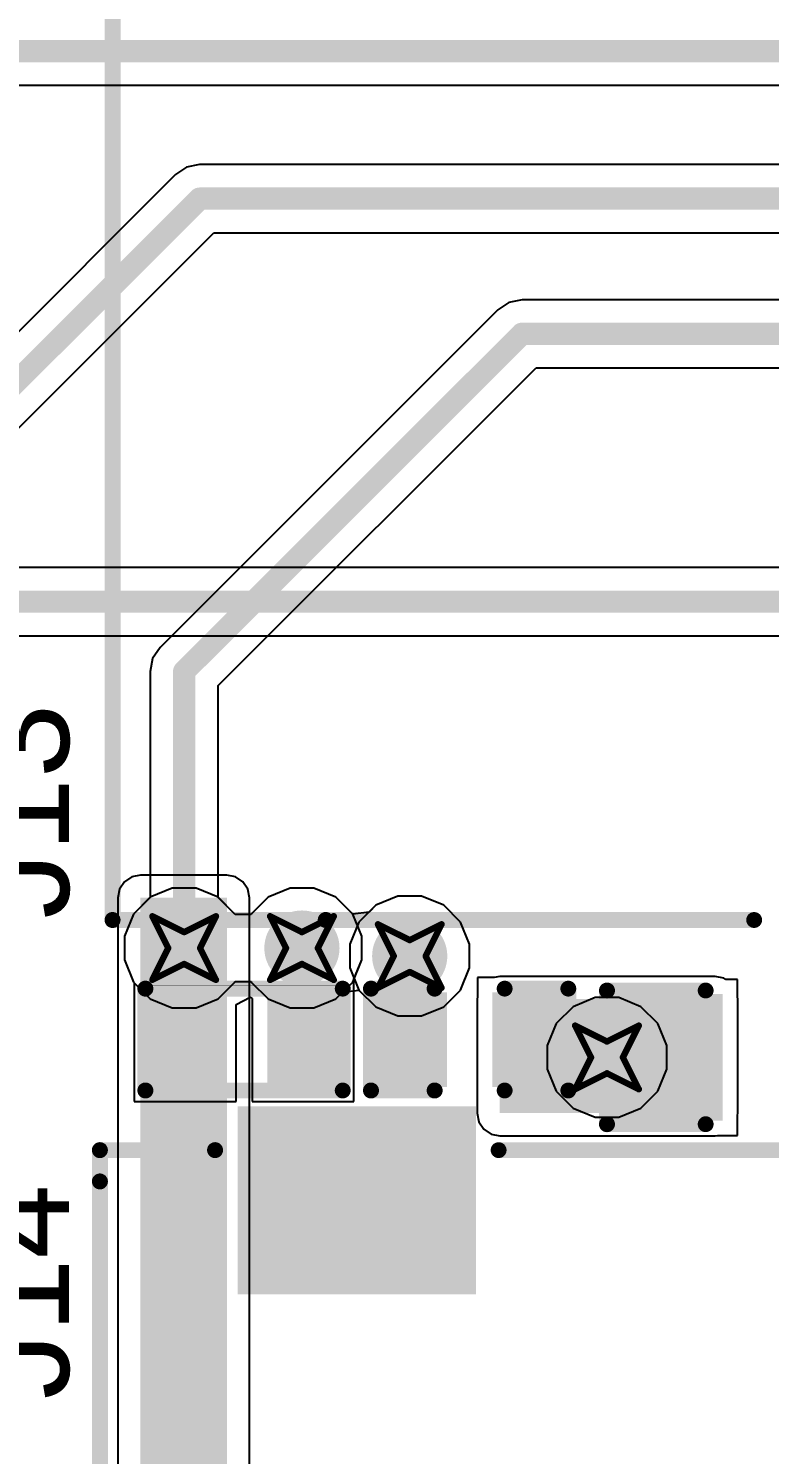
# Model space of a CAD drawing. Header units: inches. Extents: x -3 to 488, y -11 to 93.
# Drawn here: x 15.09 to 21, y 13.21 to 24.59 of the extents above; entities that cross this region are included whole.
import ezdxf

# ---------------------------------------------------------------- set-up
doc = ezdxf.new("R2010")
doc.units = ezdxf.units.IN
for name, color, linetype in [('Bottom Layer', 5, 'Continuous'), ('Drill Drawing', 1, 'Continuous'), ('Layer 1', 16, 'Continuous'), ('Layer 2', 76, 'Continuous'), ('Top Layer', 1, 'Continuous'), ('Top Overlay', 2, 'Continuous'), ('Top Paste', 8, 'Continuous'), ('Top Solder', 216, 'Continuous'), ('Via Holes', 16, 'Continuous')]:
    doc.layers.add(name, color=color, linetype=linetype)
doc.styles.add('Arial', font='', dxfattribs={"height": 0.2})
doc.styles.get('Arial').set_extended_font_data('Arial')

msp = doc.modelspace()

# ---------------------------------------------------------------- hatches: boundary and pattern name
at = {"layer": 'Bottom Layer'}
h = msp.add_hatch(color=5, dxfattribs=at)
edge = h.paths.add_edge_path()
edge.add_arc((16.333, 17.25), 0.3, 0, 360)
h = msp.add_hatch(color=5, dxfattribs=at)
edge = h.paths.add_edge_path()
edge.add_arc((17.273, 17.25), 0.3, 0, 360)
h = msp.add_hatch(color=5, dxfattribs=at)
edge = h.paths.add_edge_path()
edge.add_arc((18.133, 17.186), 0.3, 0, 360)
h = msp.add_hatch(color=5, dxfattribs=at)
edge = h.paths.add_edge_path()
edge.add_arc((19.707, 16.377), 0.3, 0, 360)
at = {"layer": 'Layer 1'}
h = msp.add_hatch(color=16, dxfattribs=at)
edge = h.paths.add_edge_path()
edge.add_arc((16.333, 17.25), 0.3, 0, 360)
h = msp.add_hatch(color=16, dxfattribs=at)
edge = h.paths.add_edge_path()
edge.add_arc((17.273, 17.25), 0.3, 0, 360)
h = msp.add_hatch(color=16, dxfattribs=at)
edge = h.paths.add_edge_path()
edge.add_arc((18.133, 17.186), 0.3, 0, 360)
h = msp.add_hatch(color=16, dxfattribs=at)
edge = h.paths.add_edge_path()
edge.add_arc((19.707, 16.377), 0.3, 0, 360)
at = {"layer": 'Layer 2'}
msp.add_hatch(color=76, dxfattribs=at).paths.add_polyline_path([(15.984, 2.034), (16.674, 2.034), (16.674, 17.651), (15.984, 17.651)])
h = msp.add_hatch(color=76, dxfattribs=at)
edge = h.paths.add_edge_path()
edge.add_arc((16.333, 17.25), 0.3, 0, 360)
h = msp.add_hatch(color=76, dxfattribs=at)
edge = h.paths.add_edge_path()
edge.add_arc((17.273, 17.25), 0.3, 0, 360)
h = msp.add_hatch(color=76, dxfattribs=at)
edge = h.paths.add_edge_path()
edge.add_arc((18.133, 17.186), 0.3, 0, 360)
h = msp.add_hatch(color=76, dxfattribs=at)
edge = h.paths.add_edge_path()
edge.add_arc((19.707, 16.377), 0.3, 0, 360)
at = {"layer": 'Top Layer'}
h = msp.add_hatch(color=1, dxfattribs=at)
edge = h.paths.add_edge_path()
edge.add_arc((16.333, 17.25), 0.3, 0, 360)
h = msp.add_hatch(color=1, dxfattribs=at)
edge = h.paths.add_edge_path()
edge.add_arc((17.273, 17.25), 0.3, 0, 360)
h = msp.add_hatch(color=1, dxfattribs=at)
edge = h.paths.add_edge_path()
edge.add_arc((18.133, 17.186), 0.3, 0, 360)
for points in [[(16.57, 16.837), (16.57, 16.202), (16.113, 16.202), (16.113, 16.837)], [(17.51, 16.837), (17.51, 16.202), (17.052, 16.202), (17.052, 16.837)], [(17.913, 16.202), (17.913, 16.837), (18.37, 16.837), (18.37, 16.202)], [(20.571, 16.843), (18.852, 16.843), (18.852, 15.933), (20.571, 15.933)], [(18.852, 16.202), (18.852, 16.837), (19.31, 16.837), (19.31, 16.202)], [(19.809, 15.933), (19.809, 16.822), (20.571, 16.822), (20.571, 15.933)], [(16.811, 15.937), (18.611, 15.937), (18.611, 14.537), (16.811, 14.537)]]:
    msp.add_hatch(color=1, dxfattribs=at).paths.add_polyline_path(points)
h = msp.add_hatch(color=1, dxfattribs=at)
edge = h.paths.add_edge_path()
edge.add_arc((19.707, 16.377), 0.3, 0, 360)
at = {"layer": 'Top Paste'}
for points in [[(16.57, 16.837), (16.57, 16.202), (16.113, 16.202), (16.113, 16.837)], [(17.51, 16.837), (17.51, 16.202), (17.052, 16.202), (17.052, 16.837)], [(17.913, 16.202), (17.913, 16.837), (18.37, 16.837), (18.37, 16.202)], [(18.852, 16.202), (18.852, 16.837), (19.31, 16.837), (19.31, 16.202)], [(19.809, 15.933), (19.809, 16.822), (20.571, 16.822), (20.571, 15.933)], [(16.811, 15.937), (18.611, 15.937), (18.611, 14.537), (16.811, 14.537)]]:
    msp.add_hatch(color=8, dxfattribs=at).paths.add_polyline_path(points)
at = {"layer": 'Top Solder'}
for points in [[(16.625, 16.892), (16.625, 16.147), (16.058, 16.147), (16.058, 16.892)], [(17.565, 16.892), (17.565, 16.147), (16.997, 16.147), (16.997, 16.892)], [(17.853, 16.142), (17.853, 16.897), (18.43, 16.897), (18.43, 16.142)], [(18.792, 16.142), (18.792, 16.897), (19.37, 16.897), (19.37, 16.142)], [(19.749, 15.873), (19.749, 16.882), (20.631, 16.882), (20.631, 15.873)], [(16.761, 15.987), (18.661, 15.987), (18.661, 14.487), (16.761, 14.487)]]:
    msp.add_hatch(color=216, dxfattribs=at).paths.add_polyline_path(points)
at = {"layer": 'Via Holes'}
h = msp.add_hatch(color=7, dxfattribs=at)
edge = h.paths.add_edge_path()
edge.add_arc((16.333, 17.25), 0.15, 0, 360)
h = msp.add_hatch(color=7, dxfattribs=at)
edge = h.paths.add_edge_path()
edge.add_arc((17.273, 17.25), 0.15, 0, 360)
h = msp.add_hatch(color=7, dxfattribs=at)
edge = h.paths.add_edge_path()
edge.add_arc((18.133, 17.186), 0.15, 0, 360)
h = msp.add_hatch(color=7, dxfattribs=at)
edge = h.paths.add_edge_path()
edge.add_arc((19.707, 16.377), 0.15, 0, 360)

# ---------------------------------------------------------------- linework, layer by layer
at = {"layer": 'Bottom Layer'}
for p, q in [((8.665, 24.137), (56.929, 24.137)), ((16.353, 23.483), (16.264, 23.424)), ((16.457, 23.504), (16.353, 23.483)), ((55.331, 23.504), (16.457, 23.504)), ((16.264, 23.424), (13.386, 20.545)), ((16.264, 23.424), (16.264, 23.424)), ((13.85, 20.24), (16.569, 22.96)), ((16.569, 22.96), (55.331, 22.96)), ((19.029, 22.425), (18.925, 22.404)), ((52.334, 22.425), (19.029, 22.425)), ((18.836, 22.345), (16.141, 19.65)), ((18.925, 22.404), (18.836, 22.345)), ((18.836, 22.345), (18.836, 22.345)), ((16.605, 19.345), (19.141, 21.881)), ((19.141, 21.881), (38.285, 21.881)), ((16.141, 19.65), (16.082, 19.562)), ((16.082, 19.562), (16.061, 19.458)), ((16.061, 19.458), (16.061, 17.653)), ((16.605, 17.653), (16.605, 19.345)), ((16.061, 17.653), (15.928, 17.52)), ((16.738, 17.52), (16.605, 17.653)), ((17.003, 17.655), (16.868, 17.52)), ((17.178, 17.727), (17.003, 17.655)), ((17.368, 17.727), (17.178, 17.727)), ((17.544, 17.655), (17.368, 17.727)), ((17.678, 17.52), (17.544, 17.655)), ((18.038, 17.664), (17.863, 17.591)), ((18.228, 17.664), (18.038, 17.664)), ((18.404, 17.591), (18.228, 17.664)), ((17.809, 17.537), (17.678, 17.52)), ((17.863, 17.591), (17.809, 17.537)), ((18.538, 17.457), (18.404, 17.591)), ((15.928, 17.52), (15.856, 17.345)), ((16.74, 17.517), (16.738, 17.52)), ((16.867, 17.517), (16.74, 17.517)), ((16.868, 17.52), (16.867, 17.517)), ((18.611, 17.281), (18.538, 17.457)), ((15.856, 17.345), (15.856, 17.155)), ((18.611, 17.091), (18.611, 17.281)), ((15.856, 17.155), (15.928, 16.979)), ((18.538, 16.915), (18.611, 17.091)), ((15.928, 16.979), (16.063, 16.844)), ((16.604, 16.844), (16.738, 16.979)), ((16.738, 16.979), (16.74, 16.982)), ((16.74, 16.982), (16.867, 16.982)), ((16.867, 16.982), (16.868, 16.979)), ((16.868, 16.979), (17.003, 16.844)), ((17.544, 16.844), (17.598, 16.899)), ((17.598, 16.899), (17.728, 16.915)), ((17.728, 16.915), (17.863, 16.781)), ((18.404, 16.781), (18.538, 16.915)), ((16.063, 16.844), (16.238, 16.772)), ((16.238, 16.772), (16.428, 16.772)), ((16.428, 16.772), (16.604, 16.844)), ((17.003, 16.844), (17.178, 16.772)), ((17.178, 16.772), (17.368, 16.772)), ((17.368, 16.772), (17.544, 16.844)), ((17.863, 16.781), (18.038, 16.708)), ((18.228, 16.708), (18.404, 16.781)), ((18.038, 16.708), (18.228, 16.708))]:
    msp.add_line(p, q, dxfattribs=at)
for points in [[(8.261, 24.409, 0.178, 0.178, 0), (58.647, 24.409, 0.178, 0.178, 0)], [(13.578, 20.353, 0.178, 0.178, 0), (16.457, 23.232, 0.178, 0.178, 0)], [(16.457, 23.232, 0.178, 0.178, 0), (55.735, 23.232, 0.178, 0.178, 0)], [(16.333, 19.458, 0.178, 0.178, 0), (19.029, 22.153, 0.178, 0.178, 0)], [(19.029, 22.153, 0.178, 0.178, 0), (52.738, 22.153, 0.178, 0.178, 0)], [(16.333, 17.25, 0.178, 0.178, 0), (16.333, 19.458, 0.178, 0.178, 0)]]:
    msp.add_lwpolyline(points, format="xyseb", dxfattribs=at)
for points in [[(16.412, 23.232, 0.0889, 0.0889, 1), (16.501, 23.232, 0.0889, 0.0889, 1)], [(16.412, 23.232, 0.0889, 0.0889, 1), (16.501, 23.232, 0.0889, 0.0889, 1)], [(18.984, 22.153, 0.0889, 0.0889, 1), (19.073, 22.153, 0.0889, 0.0889, 1)], [(18.984, 22.153, 0.0889, 0.0889, 1), (19.073, 22.153, 0.0889, 0.0889, 1)], [(16.289, 19.458, 0.0889, 0.0889, 1), (16.378, 19.458, 0.0889, 0.0889, 1)], [(16.289, 19.458, 0.0889, 0.0889, 1), (16.378, 19.458, 0.0889, 0.0889, 1)], [(16.289, 17.25, 0.0889, 0.0889, 1), (16.378, 17.25, 0.0889, 0.0889, 1)]]:
    msp.add_lwpolyline(points, format="xyseb", close=True, dxfattribs=at)
at = {"layer": 'Drill Drawing'}
for points in [[(16.079, 17.504, 0.0508, 0.0508, 0), (16.333, 17.377, 0.0508, 0.0508, 0)], [(16.079, 17.504, 0.0508, 0.0508, 0), (16.206, 17.25, 0.0508, 0.0508, 0)], [(16.333, 17.377, 0.0508, 0.0508, 0), (16.587, 17.504, 0.0508, 0.0508, 0)], [(16.46, 17.25, 0.0508, 0.0508, 0), (16.587, 17.504, 0.0508, 0.0508, 0)], [(17.019, 17.504, 0.0508, 0.0508, 0), (17.273, 17.377, 0.0508, 0.0508, 0)], [(17.019, 17.504, 0.0508, 0.0508, 0), (17.146, 17.25, 0.0508, 0.0508, 0)], [(17.273, 17.377, 0.0508, 0.0508, 0), (17.527, 17.504, 0.0508, 0.0508, 0)], [(17.4, 17.25, 0.0508, 0.0508, 0), (17.527, 17.504, 0.0508, 0.0508, 0)], [(17.879, 17.44, 0.0508, 0.0508, 0), (18.133, 17.313, 0.0508, 0.0508, 0)], [(17.879, 17.44, 0.0508, 0.0508, 0), (18.006, 17.186, 0.0508, 0.0508, 0)], [(18.133, 17.313, 0.0508, 0.0508, 0), (18.387, 17.44, 0.0508, 0.0508, 0)], [(18.26, 17.186, 0.0508, 0.0508, 0), (18.387, 17.44, 0.0508, 0.0508, 0)], [(16.079, 16.996, 0.0508, 0.0508, 0), (16.206, 17.25, 0.0508, 0.0508, 0)], [(16.46, 17.25, 0.0508, 0.0508, 0), (16.587, 16.996, 0.0508, 0.0508, 0)], [(17.019, 16.996, 0.0508, 0.0508, 0), (17.146, 17.25, 0.0508, 0.0508, 0)], [(17.4, 17.25, 0.0508, 0.0508, 0), (17.527, 16.996, 0.0508, 0.0508, 0)], [(17.879, 16.932, 0.0508, 0.0508, 0), (18.006, 17.186, 0.0508, 0.0508, 0)], [(18.26, 17.186, 0.0508, 0.0508, 0), (18.387, 16.932, 0.0508, 0.0508, 0)], [(16.079, 16.996, 0.0508, 0.0508, 0), (16.333, 17.123, 0.0508, 0.0508, 0)], [(16.333, 17.123, 0.0508, 0.0508, 0), (16.587, 16.996, 0.0508, 0.0508, 0)], [(17.019, 16.996, 0.0508, 0.0508, 0), (17.273, 17.123, 0.0508, 0.0508, 0)], [(17.273, 17.123, 0.0508, 0.0508, 0), (17.527, 16.996, 0.0508, 0.0508, 0)], [(17.879, 16.932, 0.0508, 0.0508, 0), (18.133, 17.059, 0.0508, 0.0508, 0)], [(18.133, 17.059, 0.0508, 0.0508, 0), (18.387, 16.932, 0.0508, 0.0508, 0)], [(19.453, 16.631, 0.0508, 0.0508, 0), (19.707, 16.504, 0.0508, 0.0508, 0)], [(19.453, 16.631, 0.0508, 0.0508, 0), (19.58, 16.377, 0.0508, 0.0508, 0)], [(19.707, 16.504, 0.0508, 0.0508, 0), (19.961, 16.631, 0.0508, 0.0508, 0)], [(19.834, 16.377, 0.0508, 0.0508, 0), (19.961, 16.631, 0.0508, 0.0508, 0)], [(19.453, 16.123, 0.0508, 0.0508, 0), (19.58, 16.377, 0.0508, 0.0508, 0)], [(19.834, 16.377, 0.0508, 0.0508, 0), (19.961, 16.123, 0.0508, 0.0508, 0)], [(19.453, 16.123, 0.0508, 0.0508, 0), (19.707, 16.25, 0.0508, 0.0508, 0)], [(19.707, 16.25, 0.0508, 0.0508, 0), (19.961, 16.123, 0.0508, 0.0508, 0)]]:
    msp.add_lwpolyline(points, format="xyseb", dxfattribs=at)
for points in [[(16.067, 17.504, 0.0254, 0.0254, 1), (16.092, 17.504, 0.0254, 0.0254, 1)], [(16.067, 17.504, 0.0254, 0.0254, 1), (16.092, 17.504, 0.0254, 0.0254, 1)], [(16.575, 17.504, 0.0254, 0.0254, 1), (16.6, 17.504, 0.0254, 0.0254, 1)], [(16.575, 17.504, 0.0254, 0.0254, 1), (16.6, 17.504, 0.0254, 0.0254, 1)], [(17.006, 17.504, 0.0254, 0.0254, 1), (17.032, 17.504, 0.0254, 0.0254, 1)], [(17.006, 17.504, 0.0254, 0.0254, 1), (17.032, 17.504, 0.0254, 0.0254, 1)], [(17.514, 17.504, 0.0254, 0.0254, 1), (17.54, 17.504, 0.0254, 0.0254, 1)], [(17.514, 17.504, 0.0254, 0.0254, 1), (17.54, 17.504, 0.0254, 0.0254, 1)], [(17.867, 17.44, 0.0254, 0.0254, 1), (17.892, 17.44, 0.0254, 0.0254, 1)], [(17.867, 17.44, 0.0254, 0.0254, 1), (17.892, 17.44, 0.0254, 0.0254, 1)], [(18.375, 17.44, 0.0254, 0.0254, 1), (18.4, 17.44, 0.0254, 0.0254, 1)], [(18.375, 17.44, 0.0254, 0.0254, 1), (18.4, 17.44, 0.0254, 0.0254, 1)], [(16.321, 17.377, 0.0254, 0.0254, 1), (16.346, 17.377, 0.0254, 0.0254, 1)], [(16.321, 17.377, 0.0254, 0.0254, 1), (16.346, 17.377, 0.0254, 0.0254, 1)], [(17.26, 17.377, 0.0254, 0.0254, 1), (17.286, 17.377, 0.0254, 0.0254, 1)], [(17.26, 17.377, 0.0254, 0.0254, 1), (17.286, 17.377, 0.0254, 0.0254, 1)], [(18.121, 17.313, 0.0254, 0.0254, 1), (18.146, 17.313, 0.0254, 0.0254, 1)], [(18.121, 17.313, 0.0254, 0.0254, 1), (18.146, 17.313, 0.0254, 0.0254, 1)], [(16.194, 17.25, 0.0254, 0.0254, 1), (16.219, 17.25, 0.0254, 0.0254, 1)], [(16.194, 17.25, 0.0254, 0.0254, 1), (16.219, 17.25, 0.0254, 0.0254, 1)], [(16.448, 17.25, 0.0254, 0.0254, 1), (16.473, 17.25, 0.0254, 0.0254, 1)], [(16.448, 17.25, 0.0254, 0.0254, 1), (16.473, 17.25, 0.0254, 0.0254, 1)], [(17.133, 17.25, 0.0254, 0.0254, 1), (17.159, 17.25, 0.0254, 0.0254, 1)], [(17.133, 17.25, 0.0254, 0.0254, 1), (17.159, 17.25, 0.0254, 0.0254, 1)], [(17.387, 17.25, 0.0254, 0.0254, 1), (17.413, 17.25, 0.0254, 0.0254, 1)], [(17.387, 17.25, 0.0254, 0.0254, 1), (17.413, 17.25, 0.0254, 0.0254, 1)], [(17.994, 17.186, 0.0254, 0.0254, 1), (18.019, 17.186, 0.0254, 0.0254, 1)], [(17.994, 17.186, 0.0254, 0.0254, 1), (18.019, 17.186, 0.0254, 0.0254, 1)], [(18.248, 17.186, 0.0254, 0.0254, 1), (18.273, 17.186, 0.0254, 0.0254, 1)], [(18.248, 17.186, 0.0254, 0.0254, 1), (18.273, 17.186, 0.0254, 0.0254, 1)], [(16.321, 17.123, 0.0254, 0.0254, 1), (16.346, 17.123, 0.0254, 0.0254, 1)], [(16.321, 17.123, 0.0254, 0.0254, 1), (16.346, 17.123, 0.0254, 0.0254, 1)], [(17.26, 17.123, 0.0254, 0.0254, 1), (17.286, 17.123, 0.0254, 0.0254, 1)], [(17.26, 17.123, 0.0254, 0.0254, 1), (17.286, 17.123, 0.0254, 0.0254, 1)], [(18.121, 17.059, 0.0254, 0.0254, 1), (18.146, 17.059, 0.0254, 0.0254, 1)], [(18.121, 17.059, 0.0254, 0.0254, 1), (18.146, 17.059, 0.0254, 0.0254, 1)], [(16.067, 16.996, 0.0254, 0.0254, 1), (16.092, 16.996, 0.0254, 0.0254, 1)], [(16.067, 16.996, 0.0254, 0.0254, 1), (16.092, 16.996, 0.0254, 0.0254, 1)], [(16.575, 16.996, 0.0254, 0.0254, 1), (16.6, 16.996, 0.0254, 0.0254, 1)], [(16.575, 16.996, 0.0254, 0.0254, 1), (16.6, 16.996, 0.0254, 0.0254, 1)], [(17.006, 16.996, 0.0254, 0.0254, 1), (17.032, 16.996, 0.0254, 0.0254, 1)], [(17.006, 16.996, 0.0254, 0.0254, 1), (17.032, 16.996, 0.0254, 0.0254, 1)], [(17.514, 16.996, 0.0254, 0.0254, 1), (17.54, 16.996, 0.0254, 0.0254, 1)], [(17.514, 16.996, 0.0254, 0.0254, 1), (17.54, 16.996, 0.0254, 0.0254, 1)], [(17.867, 16.932, 0.0254, 0.0254, 1), (17.892, 16.932, 0.0254, 0.0254, 1)], [(17.867, 16.932, 0.0254, 0.0254, 1), (17.892, 16.932, 0.0254, 0.0254, 1)], [(18.375, 16.932, 0.0254, 0.0254, 1), (18.4, 16.932, 0.0254, 0.0254, 1)], [(18.375, 16.932, 0.0254, 0.0254, 1), (18.4, 16.932, 0.0254, 0.0254, 1)], [(19.44, 16.631, 0.0254, 0.0254, 1), (19.466, 16.631, 0.0254, 0.0254, 1)], [(19.44, 16.631, 0.0254, 0.0254, 1), (19.466, 16.631, 0.0254, 0.0254, 1)], [(19.948, 16.631, 0.0254, 0.0254, 1), (19.974, 16.631, 0.0254, 0.0254, 1)], [(19.948, 16.631, 0.0254, 0.0254, 1), (19.974, 16.631, 0.0254, 0.0254, 1)], [(19.694, 16.504, 0.0254, 0.0254, 1), (19.72, 16.504, 0.0254, 0.0254, 1)], [(19.694, 16.504, 0.0254, 0.0254, 1), (19.72, 16.504, 0.0254, 0.0254, 1)], [(19.567, 16.377, 0.0254, 0.0254, 1), (19.593, 16.377, 0.0254, 0.0254, 1)], [(19.567, 16.377, 0.0254, 0.0254, 1), (19.593, 16.377, 0.0254, 0.0254, 1)], [(19.821, 16.377, 0.0254, 0.0254, 1), (19.847, 16.377, 0.0254, 0.0254, 1)], [(19.821, 16.377, 0.0254, 0.0254, 1), (19.847, 16.377, 0.0254, 0.0254, 1)], [(19.694, 16.25, 0.0254, 0.0254, 1), (19.72, 16.25, 0.0254, 0.0254, 1)], [(19.694, 16.25, 0.0254, 0.0254, 1), (19.72, 16.25, 0.0254, 0.0254, 1)], [(19.44, 16.123, 0.0254, 0.0254, 1), (19.466, 16.123, 0.0254, 0.0254, 1)], [(19.44, 16.123, 0.0254, 0.0254, 1), (19.466, 16.123, 0.0254, 0.0254, 1)], [(19.948, 16.123, 0.0254, 0.0254, 1), (19.974, 16.123, 0.0254, 0.0254, 1)], [(19.948, 16.123, 0.0254, 0.0254, 1), (19.974, 16.123, 0.0254, 0.0254, 1)]]:
    msp.add_lwpolyline(points, format="xyseb", close=True, dxfattribs=at)
at = {"layer": 'Layer 1'}
for p, q in [((16.063, 17.655), (15.928, 17.52)), ((16.238, 17.727), (16.063, 17.655)), ((16.428, 17.727), (16.238, 17.727)), ((16.604, 17.655), (16.428, 17.727)), ((16.738, 17.52), (16.604, 17.655)), ((17.003, 17.655), (16.868, 17.52)), ((17.178, 17.727), (17.003, 17.655)), ((17.368, 17.727), (17.178, 17.727)), ((17.544, 17.655), (17.368, 17.727)), ((17.678, 17.52), (17.544, 17.655)), ((15.928, 17.52), (15.856, 17.345)), ((16.74, 17.517), (16.738, 17.52)), ((16.867, 17.517), (16.74, 17.517)), ((16.868, 17.52), (16.867, 17.517)), ((17.751, 17.345), (17.678, 17.52)), ((15.856, 17.345), (15.856, 17.155)), ((17.751, 17.155), (17.751, 17.345)), ((15.856, 17.155), (15.928, 16.979)), ((17.678, 16.979), (17.751, 17.155)), ((15.928, 16.979), (16.063, 16.844)), ((16.604, 16.844), (16.738, 16.979)), ((16.738, 16.979), (16.74, 16.982)), ((16.74, 16.982), (16.867, 16.982)), ((16.867, 16.982), (16.868, 16.979)), ((16.868, 16.979), (17.003, 16.844)), ((17.544, 16.844), (17.678, 16.979)), ((19.612, 16.855), (19.436, 16.782)), ((19.802, 16.855), (19.612, 16.855)), ((19.978, 16.782), (19.802, 16.855)), ((16.063, 16.844), (16.238, 16.772)), ((16.238, 16.772), (16.428, 16.772)), ((16.428, 16.772), (16.604, 16.844)), ((17.003, 16.844), (17.178, 16.772)), ((17.178, 16.772), (17.368, 16.772)), ((17.368, 16.772), (17.544, 16.844)), ((19.436, 16.782), (19.302, 16.648)), ((20.112, 16.648), (19.978, 16.782)), ((19.302, 16.648), (19.229, 16.472)), ((20.185, 16.472), (20.112, 16.648)), ((19.229, 16.472), (19.229, 16.282)), ((20.185, 16.282), (20.185, 16.472)), ((19.229, 16.282), (19.302, 16.107)), ((20.112, 16.107), (20.185, 16.282)), ((19.302, 16.107), (19.436, 15.972)), ((19.978, 15.972), (20.112, 16.107)), ((19.436, 15.972), (19.612, 15.9)), ((19.802, 15.9), (19.978, 15.972)), ((19.612, 15.9), (19.802, 15.9))]:
    msp.add_line(p, q, dxfattribs=at)
at = {"layer": 'Layer 2'}
for p, q in [((15.856, 17.779), (15.817, 17.72)), ((15.915, 17.818), (15.856, 17.779)), ((15.984, 17.832), (15.915, 17.818)), ((16.674, 17.832), (15.984, 17.832)), ((16.743, 17.818), (16.674, 17.832)), ((16.802, 17.779), (16.743, 17.818)), ((16.841, 17.72), (16.802, 17.779)), ((15.817, 17.72), (15.803, 17.651)), ((15.803, 17.651), (15.803, 2.034)), ((16.855, 17.651), (16.841, 17.72)), ((16.855, 2.034), (16.855, 17.651)), ((18.038, 17.664), (17.863, 17.591)), ((18.228, 17.664), (18.038, 17.664)), ((18.404, 17.591), (18.228, 17.664)), ((17.863, 17.591), (17.728, 17.457)), ((18.538, 17.457), (18.404, 17.591)), ((17.728, 17.457), (17.656, 17.281)), ((18.611, 17.281), (18.538, 17.457)), ((17.656, 17.281), (17.656, 17.091)), ((18.611, 17.091), (18.611, 17.281)), ((17.656, 17.091), (17.728, 16.915)), ((18.538, 16.915), (18.611, 17.091)), ((17.728, 16.915), (17.863, 16.781)), ((18.404, 16.781), (18.538, 16.915)), ((19.612, 16.855), (19.436, 16.782)), ((19.802, 16.855), (19.612, 16.855)), ((19.978, 16.782), (19.802, 16.855)), ((17.863, 16.781), (18.038, 16.708)), ((18.228, 16.708), (18.404, 16.781)), ((19.436, 16.782), (19.302, 16.648)), ((20.112, 16.648), (19.978, 16.782)), ((18.038, 16.708), (18.228, 16.708)), ((19.302, 16.648), (19.229, 16.472)), ((20.185, 16.472), (20.112, 16.648)), ((19.229, 16.472), (19.229, 16.282)), ((20.185, 16.282), (20.185, 16.472)), ((19.229, 16.282), (19.302, 16.107)), ((20.112, 16.107), (20.185, 16.282)), ((19.302, 16.107), (19.436, 15.972)), ((19.978, 15.972), (20.112, 16.107)), ((19.436, 15.972), (19.612, 15.9)), ((19.802, 15.9), (19.978, 15.972)), ((19.612, 15.9), (19.802, 15.9))]:
    msp.add_line(p, q, dxfattribs=at)
at = {"layer": 'Top Layer'}
for p, q in [((44.281, 20.287), (1.485, 20.287)), ((1.485, 19.743), (23.144, 19.743)), ((16.063, 17.655), (15.928, 17.52)), ((16.238, 17.727), (16.063, 17.655)), ((16.428, 17.727), (16.238, 17.727)), ((16.604, 17.655), (16.428, 17.727)), ((16.738, 17.52), (16.604, 17.655)), ((17.003, 17.655), (16.868, 17.52)), ((17.178, 17.727), (17.003, 17.655)), ((17.368, 17.727), (17.178, 17.727)), ((17.544, 17.655), (17.368, 17.727)), ((17.678, 17.52), (17.544, 17.655)), ((15.928, 17.52), (15.856, 17.345)), ((16.74, 17.517), (16.738, 17.52)), ((16.867, 17.517), (16.74, 17.517)), ((16.868, 17.52), (16.867, 17.517)), ((17.751, 17.345), (17.678, 17.52)), ((15.856, 17.345), (15.856, 17.155)), ((17.751, 17.155), (17.751, 17.345)), ((15.856, 17.155), (15.928, 16.979)), ((17.687, 17.001), (17.751, 17.155)), ((15.928, 16.979), (15.935, 16.972)), ((15.935, 16.972), (15.935, 16.024)), ((17.687, 16.024), (17.687, 17.001)), ((18.808, 17.015), (18.675, 17.015)), ((18.675, 17.015), (18.675, 16.86)), ((18.852, 17.024), (18.808, 17.015)), ((20.571, 17.024), (18.852, 17.024)), ((20.64, 17.01), (20.571, 17.024)), ((20.656, 17), (20.64, 17.01)), ((20.748, 17), (20.656, 17)), ((20.748, 16.86), (20.748, 17)), ((16.748, 16.799), (16.861, 16.857)), ((16.861, 16.857), (16.875, 16.847)), ((16.875, 16.847), (16.875, 16.024)), ((18.675, 16.86), (18.671, 16.843)), ((20.752, 16.843), (20.748, 16.86)), ((16.748, 16.024), (16.748, 16.799)), ((18.671, 16.843), (18.671, 15.933)), ((20.752, 15.933), (20.752, 16.843)), ((15.935, 16.024), (16.748, 16.024)), ((16.875, 16.024), (17.687, 16.024)), ((18.671, 15.933), (18.685, 15.863)), ((18.685, 15.863), (18.724, 15.805)), ((20.748, 15.915), (20.752, 15.933)), ((20.748, 15.755), (20.748, 15.915)), ((18.724, 15.805), (18.783, 15.765)), ((18.783, 15.765), (18.852, 15.752)), ((18.852, 15.752), (20.571, 15.752)), ((20.571, 15.752), (20.588, 15.755)), ((20.588, 15.755), (20.748, 15.755))]:
    msp.add_line(p, q, dxfattribs=at)
for points in [[(1.081, 20.015, 0.178, 0.178, 0), (57.582, 20.015, 0.178, 0.178, 0)], [(16.341, 16.52, 0.178, 0.178, 0), (16.341, 17.25, 0.178, 0.178, 0)], [(17.281, 16.52, 0.178, 0.178, 0), (17.281, 17.25, 0.178, 0.178, 0)], [(18.141, 16.456, 0.178, 0.178, 0), (18.141, 17.186, 0.178, 0.178, 0)]]:
    msp.add_lwpolyline(points, format="xyseb", dxfattribs=at)
for points in [[(16.297, 17.25, 0.0889, 0.0889, 1), (16.386, 17.25, 0.0889, 0.0889, 1)], [(17.237, 17.25, 0.0889, 0.0889, 1), (17.326, 17.25, 0.0889, 0.0889, 1)], [(18.097, 17.186, 0.0889, 0.0889, 1), (18.186, 17.186, 0.0889, 0.0889, 1)], [(16.297, 16.52, 0.0889, 0.0889, 1), (16.386, 16.52, 0.0889, 0.0889, 1)], [(17.237, 16.52, 0.0889, 0.0889, 1), (17.326, 16.52, 0.0889, 0.0889, 1)], [(18.097, 16.456, 0.0889, 0.0889, 1), (18.186, 16.456, 0.0889, 0.0889, 1)]]:
    msp.add_lwpolyline(points, format="xyseb", close=True, dxfattribs=at)
at = {"layer": 'Top Overlay'}
for points in [[(15.762, 17.474, 0.127, 0.127, 0), (15.762, 30.744, 0.127, 0.127, 0)], [(15.762, 17.474, 0.127, 0.127, 0), (17.463, 17.474, 0.127, 0.127, 0)], [(17.463, 17.474, 0.127, 0.127, 0), (20.882, 17.474, 0.127, 0.127, 0)], [(16.024, 16.113, 0.127, 0.127, 0), (16.024, 16.926, 0.127, 0.127, 0)], [(16.024, 16.926, 0.127, 0.127, 0), (17.599, 16.926, 0.127, 0.127, 0)], [(17.599, 16.113, 0.127, 0.127, 0), (17.599, 16.926, 0.127, 0.127, 0)], [(17.824, 16.113, 0.127, 0.127, 0), (17.824, 16.926, 0.127, 0.127, 0)], [(17.824, 16.926, 0.127, 0.127, 0), (18.332, 16.926, 0.127, 0.127, 0)], [(18.891, 16.926, 0.127, 0.127, 0), (19.399, 16.926, 0.127, 0.127, 0)], [(19.399, 16.113, 0.127, 0.127, 0), (19.399, 16.926, 0.127, 0.127, 0)], [(19.707, 15.844, 0.127, 0.127, 0), (19.707, 16.911, 0.127, 0.127, 0)], [(19.707, 16.911, 0.127, 0.127, 0), (20.494, 16.911, 0.127, 0.127, 0)], [(15.998, 16.952, 0.00323, 0.00323, 0), (17.624, 16.952, 0.00323, 0.00323, 0)], [(16.024, 16.113, 0.127, 0.127, 0), (17.599, 16.113, 0.127, 0.127, 0)], [(17.824, 16.113, 0.127, 0.127, 0), (18.332, 16.113, 0.127, 0.127, 0)], [(18.891, 16.113, 0.127, 0.127, 0), (19.399, 16.113, 0.127, 0.127, 0)], [(19.707, 15.844, 0.127, 0.127, 0), (20.494, 15.844, 0.127, 0.127, 0)], [(15.661, 15.387, 0.127, 0.127, 0), (15.661, 15.637, 0.127, 0.127, 0)], [(15.661, 15.637, 0.127, 0.127, 0), (16.58, 15.637, 0.127, 0.127, 0)], [(18.842, 15.637, 0.127, 0.127, 0), (22.28, 15.637, 0.127, 0.127, 0)], [(15.661, 3.268, 0.127, 0.127, 0), (15.661, 15.387, 0.127, 0.127, 0)]]:
    msp.add_lwpolyline(points, format="xyseb", dxfattribs=at)
for points in [[(15.73, 17.474, 0.0635, 0.0635, 1), (15.794, 17.474, 0.0635, 0.0635, 1)], [(15.73, 17.474, 0.0635, 0.0635, 1), (15.794, 17.474, 0.0635, 0.0635, 1)], [(17.431, 17.474, 0.0635, 0.0635, 1), (17.495, 17.474, 0.0635, 0.0635, 1)], [(17.431, 17.474, 0.0635, 0.0635, 1), (17.495, 17.474, 0.0635, 0.0635, 1)], [(20.85, 17.474, 0.0635, 0.0635, 1), (20.913, 17.474, 0.0635, 0.0635, 1)], [(15.992, 16.926, 0.0635, 0.0635, 1), (16.056, 16.926, 0.0635, 0.0635, 1)], [(15.992, 16.926, 0.0635, 0.0635, 1), (16.056, 16.926, 0.0635, 0.0635, 1)], [(17.567, 16.926, 0.0635, 0.0635, 1), (17.63, 16.926, 0.0635, 0.0635, 1)], [(17.567, 16.926, 0.0635, 0.0635, 1), (17.63, 16.926, 0.0635, 0.0635, 1)], [(17.792, 16.926, 0.0635, 0.0635, 1), (17.856, 16.926, 0.0635, 0.0635, 1)], [(17.792, 16.926, 0.0635, 0.0635, 1), (17.856, 16.926, 0.0635, 0.0635, 1)], [(18.3, 16.926, 0.0635, 0.0635, 1), (18.364, 16.926, 0.0635, 0.0635, 1)], [(18.859, 16.926, 0.0635, 0.0635, 1), (18.922, 16.926, 0.0635, 0.0635, 1)], [(19.367, 16.926, 0.0635, 0.0635, 1), (19.43, 16.926, 0.0635, 0.0635, 1)], [(19.367, 16.926, 0.0635, 0.0635, 1), (19.43, 16.926, 0.0635, 0.0635, 1)], [(19.675, 16.911, 0.0635, 0.0635, 1), (19.739, 16.911, 0.0635, 0.0635, 1)], [(19.675, 16.911, 0.0635, 0.0635, 1), (19.739, 16.911, 0.0635, 0.0635, 1)], [(20.463, 16.911, 0.0635, 0.0635, 1), (20.526, 16.911, 0.0635, 0.0635, 1)], [(15.998, 16.952, 0.00161, 0.00161, 1), (15.999, 16.952, 0.00161, 0.00161, 1)], [(17.623, 16.952, 0.00161, 0.00161, 1), (17.625, 16.952, 0.00161, 0.00161, 1)], [(15.992, 16.113, 0.0635, 0.0635, 1), (16.056, 16.113, 0.0635, 0.0635, 1)], [(15.992, 16.113, 0.0635, 0.0635, 1), (16.056, 16.113, 0.0635, 0.0635, 1)], [(17.567, 16.113, 0.0635, 0.0635, 1), (17.63, 16.113, 0.0635, 0.0635, 1)], [(17.567, 16.113, 0.0635, 0.0635, 1), (17.63, 16.113, 0.0635, 0.0635, 1)], [(17.792, 16.113, 0.0635, 0.0635, 1), (17.856, 16.113, 0.0635, 0.0635, 1)], [(17.792, 16.113, 0.0635, 0.0635, 1), (17.856, 16.113, 0.0635, 0.0635, 1)], [(18.3, 16.113, 0.0635, 0.0635, 1), (18.364, 16.113, 0.0635, 0.0635, 1)], [(18.859, 16.113, 0.0635, 0.0635, 1), (18.922, 16.113, 0.0635, 0.0635, 1)], [(19.367, 16.113, 0.0635, 0.0635, 1), (19.43, 16.113, 0.0635, 0.0635, 1)], [(19.367, 16.113, 0.0635, 0.0635, 1), (19.43, 16.113, 0.0635, 0.0635, 1)], [(19.675, 15.844, 0.0635, 0.0635, 1), (19.739, 15.844, 0.0635, 0.0635, 1)], [(19.675, 15.844, 0.0635, 0.0635, 1), (19.739, 15.844, 0.0635, 0.0635, 1)], [(20.463, 15.844, 0.0635, 0.0635, 1), (20.526, 15.844, 0.0635, 0.0635, 1)], [(15.629, 15.637, 0.0635, 0.0635, 1), (15.693, 15.637, 0.0635, 0.0635, 1)], [(15.629, 15.637, 0.0635, 0.0635, 1), (15.693, 15.637, 0.0635, 0.0635, 1)], [(16.548, 15.637, 0.0635, 0.0635, 1), (16.612, 15.637, 0.0635, 0.0635, 1)], [(18.811, 15.637, 0.0635, 0.0635, 1), (18.874, 15.637, 0.0635, 0.0635, 1)], [(15.629, 15.387, 0.0635, 0.0635, 1), (15.693, 15.387, 0.0635, 0.0635, 1)], [(15.629, 15.387, 0.0635, 0.0635, 1), (15.693, 15.387, 0.0635, 0.0635, 1)]]:
    msp.add_lwpolyline(points, format="xyseb", close=True, dxfattribs=at)

# ---------------------------------------------------------------- texts
at = {"layer": 'Top Overlay', "style": 'Arial'}
for s, p in [('J13', (15.414, 17.483)), ('J14', (15.414, 13.647))]:
    msp.add_text(s, height=0.762, rotation=90, dxfattribs=at).set_placement(p)

doc.saveas('drawing.dxf')
